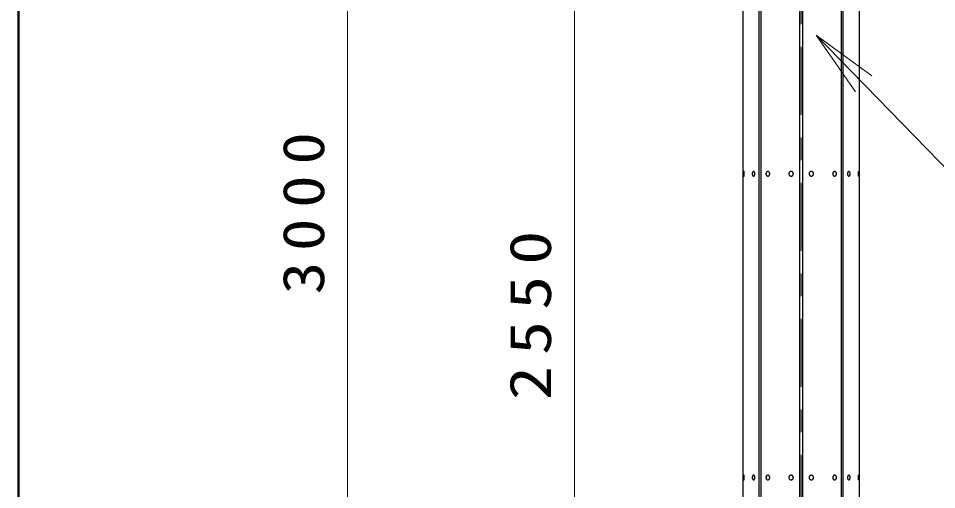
# Model space of a CAD drawing. Units: millimetres on the paper, scale 1:50. Extents: x -365 to 10, y -38 to 257.
# Drawn here: x -365 to -324.52, y 80 to 100.79 of the extents above; entities that cross this region are included whole.
import ezdxf

# ---------------------------------------------------------------- set-up
doc = ezdxf.new("R2010")
doc.units = ezdxf.units.MM
doc.linetypes.add('USER2', pattern=[6, 3, -1, 1, -1])
doc.layers.add('LY_1', color=7, linetype='Continuous', lineweight=25)
doc.layers.add('LY_2', color=7, linetype='Continuous', lineweight=13)
doc.styles.add('ＭＳ ゴシック', font='')
doc.styles.get('ＭＳ ゴシック').set_extended_font_data('MS Gothic')

msp = doc.modelspace()

# ---------------------------------------------------------------- linework, layer by layer
at = {"layer": 'LY_1', "linetype": 'USER2', "lineweight": 13}
msp.add_line((-330.491, 60.535), (-330.491, 125.657), dxfattribs=at)
at = {"layer": 'LY_1', "lineweight": 13}
for p, q in [((-350.491, 62.433), (-350.491, 122.433)), ((-340.491, 62.433), (-340.491, 113.433)), ((-329.835, 100.054), (-327.742, 97.904)), ((-329.835, 100.054), (-327.384, 98.252)), ((-328.101, 97.555), (-329.835, 100.054))]:
    msp.add_line(p, q, dxfattribs=at)
at = {"layer": 'LY_1'}
for p, q in [((-333.054, 65.433), (-333.054, 109.033)), ((-332.345, 65.433), (-332.345, 109.033)), ((-332.261, 65.433), (-332.261, 109.033)), ((-330.55, 65.433), (-330.55, 109.033)), ((-330.431, 109.033), (-330.431, 65.433)), ((-328.721, 65.433), (-328.721, 109.033)), ((-328.637, 65.433), (-328.637, 109.033)), ((-327.928, 65.433), (-327.928, 109.033))]:
    msp.add_line(p, q, dxfattribs=at)
at = {"layer": 'LY_1', "lineweight": 13}
msp.add_lwpolyline([(-329.835, 100.054), (-323.866, 93.92), (-286.911, 93.92)], dxfattribs=at)
at = {"layer": 'LY_1'}
for points in [[(-333.015, 94.035), (-333.016, 94.035), (-333.018, 94.034), (-333.019, 94.032), (-333.021, 94.029), (-333.022, 94.026), (-333.024, 94.022), (-333.025, 94.017), (-333.026, 94.011), (-333.027, 94.005), (-333.028, 93.999), (-333.029, 93.992), (-333.03, 93.984), (-333.03, 93.976), (-333.031, 93.968), (-333.031, 93.96), (-333.032, 93.951), (-333.032, 93.942), (-333.032, 93.933), (-333.032, 93.924), (-333.032, 93.915), (-333.031, 93.906), (-333.031, 93.898), (-333.03, 93.89), (-333.03, 93.882), (-333.029, 93.874), (-333.028, 93.867), (-333.027, 93.861), (-333.026, 93.855), (-333.025, 93.849), (-333.024, 93.844), (-333.022, 93.84), (-333.021, 93.837), (-333.019, 93.834), (-333.018, 93.832), (-333.016, 93.831), (-333.015, 93.831), (-333.014, 93.831), (-333.012, 93.832), (-333.011, 93.834), (-333.009, 93.837), (-333.008, 93.84), (-333.007, 93.844), (-333.005, 93.849), (-333.004, 93.855), (-333.003, 93.861), (-333.002, 93.867), (-333.001, 93.874), (-333, 93.882), (-333, 93.89), (-332.999, 93.898), (-332.999, 93.906), (-332.998, 93.915), (-332.998, 93.924), (-332.998, 93.933), (-332.998, 93.942), (-332.998, 93.951), (-332.999, 93.96), (-332.999, 93.968), (-333, 93.976), (-333, 93.984), (-333.001, 93.992), (-333.002, 93.999), (-333.003, 94.005), (-333.004, 94.011), (-333.005, 94.017), (-333.007, 94.022), (-333.008, 94.026), (-333.009, 94.029), (-333.011, 94.032), (-333.012, 94.034), (-333.014, 94.035)], [(-332.591, 94.035), (-332.596, 94.035), (-332.601, 94.034), (-332.606, 94.032), (-332.611, 94.029), (-332.615, 94.026), (-332.62, 94.022), (-332.624, 94.017), (-332.628, 94.011), (-332.632, 94.005), (-332.635, 93.999), (-332.639, 93.992), (-332.641, 93.984), (-332.644, 93.976), (-332.646, 93.968), (-332.647, 93.96), (-332.648, 93.951), (-332.649, 93.942), (-332.649, 93.933), (-332.649, 93.924), (-332.648, 93.915), (-332.647, 93.906), (-332.646, 93.898), (-332.644, 93.89), (-332.641, 93.882), (-332.639, 93.874), (-332.635, 93.867), (-332.632, 93.861), (-332.628, 93.855), (-332.624, 93.849), (-332.62, 93.844), (-332.615, 93.84), (-332.611, 93.837), (-332.606, 93.834), (-332.601, 93.832), (-332.596, 93.831), (-332.591, 93.831), (-332.585, 93.831), (-332.58, 93.832), (-332.575, 93.834), (-332.571, 93.837), (-332.566, 93.84), (-332.561, 93.844), (-332.557, 93.849), (-332.553, 93.855), (-332.549, 93.861), (-332.546, 93.867), (-332.543, 93.874), (-332.54, 93.882), (-332.538, 93.89), (-332.536, 93.898), (-332.534, 93.906), (-332.533, 93.915), (-332.532, 93.924), (-332.532, 93.933), (-332.532, 93.942), (-332.533, 93.951), (-332.534, 93.96), (-332.536, 93.968), (-332.538, 93.976), (-332.54, 93.984), (-332.543, 93.992), (-332.546, 93.999), (-332.549, 94.005), (-332.553, 94.011), (-332.557, 94.017), (-332.561, 94.022), (-332.566, 94.026), (-332.571, 94.029), (-332.575, 94.032), (-332.58, 94.034), (-332.585, 94.035)], [(-331.962, 94.035), (-331.969, 94.035), (-331.976, 94.034), (-331.983, 94.032), (-331.99, 94.029), (-331.997, 94.026), (-332.004, 94.022), (-332.01, 94.017), (-332.016, 94.011), (-332.021, 94.005), (-332.026, 93.999), (-332.031, 93.992), (-332.034, 93.984), (-332.038, 93.976), (-332.041, 93.968), (-332.043, 93.96), (-332.044, 93.951), (-332.045, 93.942), (-332.046, 93.933), (-332.045, 93.924), (-332.044, 93.915), (-332.043, 93.906), (-332.041, 93.898), (-332.038, 93.89), (-332.034, 93.882), (-332.031, 93.874), (-332.026, 93.867), (-332.021, 93.861), (-332.016, 93.855), (-332.01, 93.849), (-332.004, 93.844), (-331.997, 93.84), (-331.99, 93.837), (-331.983, 93.834), (-331.976, 93.832), (-331.969, 93.831), (-331.962, 93.831), (-331.954, 93.831), (-331.947, 93.832), (-331.94, 93.834), (-331.933, 93.837), (-331.926, 93.84), (-331.92, 93.844), (-331.914, 93.849), (-331.908, 93.855), (-331.902, 93.861), (-331.897, 93.867), (-331.893, 93.874), (-331.889, 93.882), (-331.886, 93.89), (-331.883, 93.898), (-331.881, 93.906), (-331.879, 93.915), (-331.878, 93.924), (-331.878, 93.933), (-331.878, 93.942), (-331.879, 93.951), (-331.881, 93.96), (-331.883, 93.968), (-331.886, 93.976), (-331.889, 93.984), (-331.893, 93.992), (-331.897, 93.999), (-331.902, 94.005), (-331.908, 94.011), (-331.914, 94.017), (-331.92, 94.022), (-331.926, 94.026), (-331.933, 94.029), (-331.94, 94.032), (-331.947, 94.034), (-331.954, 94.035)], [(-330.936, 94.035), (-330.945, 94.035), (-330.954, 94.034), (-330.962, 94.032), (-330.971, 94.029), (-330.979, 94.026), (-330.986, 94.022), (-330.994, 94.017), (-331.001, 94.011), (-331.007, 94.005), (-331.013, 93.999), (-331.018, 93.992), (-331.023, 93.984), (-331.027, 93.976), (-331.03, 93.968), (-331.033, 93.96), (-331.035, 93.951), (-331.036, 93.942), (-331.036, 93.933), (-331.036, 93.924), (-331.035, 93.915), (-331.033, 93.906), (-331.03, 93.898), (-331.027, 93.89), (-331.023, 93.882), (-331.018, 93.874), (-331.013, 93.867), (-331.007, 93.861), (-331.001, 93.855), (-330.994, 93.849), (-330.986, 93.844), (-330.979, 93.84), (-330.971, 93.837), (-330.962, 93.834), (-330.954, 93.832), (-330.945, 93.831), (-330.936, 93.831), (-330.928, 93.831), (-330.919, 93.832), (-330.911, 93.834), (-330.902, 93.837), (-330.894, 93.84), (-330.886, 93.844), (-330.879, 93.849), (-330.872, 93.855), (-330.866, 93.861), (-330.86, 93.867), (-330.855, 93.874), (-330.85, 93.882), (-330.846, 93.89), (-330.842, 93.898), (-330.84, 93.906), (-330.838, 93.915), (-330.837, 93.924), (-330.836, 93.933), (-330.837, 93.942), (-330.838, 93.951), (-330.84, 93.96), (-330.842, 93.968), (-330.846, 93.976), (-330.85, 93.984), (-330.855, 93.992), (-330.86, 93.999), (-330.866, 94.005), (-330.872, 94.011), (-330.879, 94.017), (-330.886, 94.022), (-330.894, 94.026), (-330.902, 94.029), (-330.911, 94.032), (-330.919, 94.034), (-330.928, 94.035)], [(-330.045, 94.035), (-330.054, 94.035), (-330.063, 94.034), (-330.071, 94.032), (-330.079, 94.029), (-330.087, 94.026), (-330.095, 94.022), (-330.103, 94.017), (-330.109, 94.011), (-330.116, 94.005), (-330.122, 93.999), (-330.127, 93.992), (-330.132, 93.984), (-330.136, 93.976), (-330.139, 93.968), (-330.142, 93.96), (-330.144, 93.951), (-330.145, 93.942), (-330.145, 93.933), (-330.145, 93.924), (-330.144, 93.915), (-330.142, 93.906), (-330.139, 93.898), (-330.136, 93.89), (-330.132, 93.882), (-330.127, 93.874), (-330.122, 93.867), (-330.116, 93.861), (-330.109, 93.855), (-330.103, 93.849), (-330.095, 93.844), (-330.087, 93.84), (-330.079, 93.837), (-330.071, 93.834), (-330.063, 93.832), (-330.054, 93.831), (-330.045, 93.831), (-330.036, 93.831), (-330.028, 93.832), (-330.019, 93.834), (-330.011, 93.837), (-330.003, 93.84), (-329.995, 93.844), (-329.988, 93.849), (-329.981, 93.855), (-329.974, 93.861), (-329.969, 93.867), (-329.963, 93.874), (-329.959, 93.882), (-329.955, 93.89), (-329.951, 93.898), (-329.949, 93.906), (-329.947, 93.915), (-329.946, 93.924), (-329.945, 93.933), (-329.946, 93.942), (-329.947, 93.951), (-329.949, 93.96), (-329.951, 93.968), (-329.955, 93.976), (-329.959, 93.984), (-329.963, 93.992), (-329.969, 93.999), (-329.974, 94.005), (-329.981, 94.011), (-329.988, 94.017), (-329.995, 94.022), (-330.003, 94.026), (-330.011, 94.029), (-330.019, 94.032), (-330.028, 94.034), (-330.036, 94.035)], [(-329.02, 94.035), (-329.027, 94.035), (-329.034, 94.034), (-329.042, 94.032), (-329.049, 94.029), (-329.055, 94.026), (-329.062, 94.022), (-329.068, 94.017), (-329.074, 94.011), (-329.079, 94.005), (-329.084, 93.999), (-329.089, 93.992), (-329.093, 93.984), (-329.096, 93.976), (-329.099, 93.968), (-329.101, 93.96), (-329.103, 93.951), (-329.104, 93.942), (-329.104, 93.933), (-329.104, 93.924), (-329.103, 93.915), (-329.101, 93.906), (-329.099, 93.898), (-329.096, 93.89), (-329.093, 93.882), (-329.089, 93.874), (-329.084, 93.867), (-329.079, 93.861), (-329.074, 93.855), (-329.068, 93.849), (-329.062, 93.844), (-329.055, 93.84), (-329.049, 93.837), (-329.042, 93.834), (-329.034, 93.832), (-329.027, 93.831), (-329.02, 93.831), (-329.013, 93.831), (-329.005, 93.832), (-328.998, 93.834), (-328.991, 93.837), (-328.984, 93.84), (-328.978, 93.844), (-328.972, 93.849), (-328.966, 93.855), (-328.96, 93.861), (-328.956, 93.867), (-328.951, 93.874), (-328.947, 93.882), (-328.944, 93.89), (-328.941, 93.898), (-328.939, 93.906), (-328.937, 93.915), (-328.936, 93.924), (-328.936, 93.933), (-328.936, 93.942), (-328.937, 93.951), (-328.939, 93.96), (-328.941, 93.968), (-328.944, 93.976), (-328.947, 93.984), (-328.951, 93.992), (-328.956, 93.999), (-328.96, 94.005), (-328.966, 94.011), (-328.972, 94.017), (-328.978, 94.022), (-328.984, 94.026), (-328.991, 94.029), (-328.998, 94.032), (-329.005, 94.034), (-329.013, 94.035)], [(-328.391, 94.035), (-328.396, 94.035), (-328.401, 94.034), (-328.406, 94.032), (-328.411, 94.029), (-328.416, 94.026), (-328.42, 94.022), (-328.425, 94.017), (-328.429, 94.011), (-328.432, 94.005), (-328.436, 93.999), (-328.439, 93.992), (-328.442, 93.984), (-328.444, 93.976), (-328.446, 93.968), (-328.447, 93.96), (-328.449, 93.951), (-328.449, 93.942), (-328.449, 93.933), (-328.449, 93.924), (-328.449, 93.915), (-328.447, 93.906), (-328.446, 93.898), (-328.444, 93.89), (-328.442, 93.882), (-328.439, 93.874), (-328.436, 93.867), (-328.432, 93.861), (-328.429, 93.855), (-328.425, 93.849), (-328.42, 93.844), (-328.416, 93.84), (-328.411, 93.837), (-328.406, 93.834), (-328.401, 93.832), (-328.396, 93.831), (-328.391, 93.831), (-328.386, 93.831), (-328.381, 93.832), (-328.376, 93.834), (-328.371, 93.837), (-328.366, 93.84), (-328.362, 93.844), (-328.357, 93.849), (-328.353, 93.855), (-328.35, 93.861), (-328.346, 93.867), (-328.343, 93.874), (-328.34, 93.882), (-328.338, 93.89), (-328.336, 93.898), (-328.334, 93.906), (-328.333, 93.915), (-328.333, 93.924), (-328.332, 93.933), (-328.333, 93.942), (-328.333, 93.951), (-328.334, 93.96), (-328.336, 93.968), (-328.338, 93.976), (-328.34, 93.984), (-328.343, 93.992), (-328.346, 93.999), (-328.35, 94.005), (-328.353, 94.011), (-328.357, 94.017), (-328.362, 94.022), (-328.366, 94.026), (-328.371, 94.029), (-328.376, 94.032), (-328.381, 94.034), (-328.386, 94.035)], [(-327.967, 94.035), (-327.968, 94.035), (-327.969, 94.034), (-327.971, 94.032), (-327.972, 94.029), (-327.974, 94.026), (-327.975, 94.022), (-327.976, 94.017), (-327.977, 94.011), (-327.979, 94.005), (-327.98, 93.999), (-327.98, 93.992), (-327.981, 93.984), (-327.982, 93.976), (-327.983, 93.968), (-327.983, 93.96), (-327.983, 93.951), (-327.983, 93.942), (-327.984, 93.933), (-327.983, 93.924), (-327.983, 93.915), (-327.983, 93.906), (-327.983, 93.898), (-327.982, 93.89), (-327.981, 93.882), (-327.98, 93.874), (-327.98, 93.867), (-327.979, 93.861), (-327.977, 93.855), (-327.976, 93.849), (-327.975, 93.844), (-327.974, 93.84), (-327.972, 93.837), (-327.971, 93.834), (-327.969, 93.832), (-327.968, 93.831), (-327.967, 93.831), (-327.965, 93.831), (-327.964, 93.832), (-327.962, 93.834), (-327.961, 93.837), (-327.959, 93.84), (-327.958, 93.844), (-327.957, 93.849), (-327.956, 93.855), (-327.955, 93.861), (-327.954, 93.867), (-327.953, 93.874), (-327.952, 93.882), (-327.951, 93.89), (-327.951, 93.898), (-327.95, 93.906), (-327.95, 93.915), (-327.95, 93.924), (-327.95, 93.933), (-327.95, 93.942), (-327.95, 93.951), (-327.95, 93.96), (-327.951, 93.968), (-327.951, 93.976), (-327.952, 93.984), (-327.953, 93.992), (-327.954, 93.999), (-327.955, 94.005), (-327.956, 94.011), (-327.957, 94.017), (-327.958, 94.022), (-327.959, 94.026), (-327.961, 94.029), (-327.962, 94.032), (-327.964, 94.034), (-327.965, 94.035)], [(-333.015, 80.635), (-333.016, 80.635), (-333.018, 80.634), (-333.019, 80.632), (-333.021, 80.629), (-333.022, 80.626), (-333.024, 80.622), (-333.025, 80.617), (-333.026, 80.611), (-333.027, 80.605), (-333.028, 80.599), (-333.029, 80.592), (-333.03, 80.584), (-333.03, 80.576), (-333.031, 80.568), (-333.031, 80.56), (-333.032, 80.551), (-333.032, 80.542), (-333.032, 80.533), (-333.032, 80.524), (-333.032, 80.515), (-333.031, 80.506), (-333.031, 80.498), (-333.03, 80.49), (-333.03, 80.482), (-333.029, 80.474), (-333.028, 80.467), (-333.027, 80.461), (-333.026, 80.455), (-333.025, 80.449), (-333.024, 80.444), (-333.022, 80.44), (-333.021, 80.437), (-333.019, 80.434), (-333.018, 80.432), (-333.016, 80.431), (-333.015, 80.431), (-333.014, 80.431), (-333.012, 80.432), (-333.011, 80.434), (-333.009, 80.437), (-333.008, 80.44), (-333.007, 80.444), (-333.005, 80.449), (-333.004, 80.455), (-333.003, 80.461), (-333.002, 80.467), (-333.001, 80.474), (-333, 80.482), (-333, 80.49), (-332.999, 80.498), (-332.999, 80.506), (-332.998, 80.515), (-332.998, 80.524), (-332.998, 80.533), (-332.998, 80.542), (-332.998, 80.551), (-332.999, 80.56), (-332.999, 80.568), (-333, 80.576), (-333, 80.584), (-333.001, 80.592), (-333.002, 80.599), (-333.003, 80.605), (-333.004, 80.611), (-333.005, 80.617), (-333.007, 80.622), (-333.008, 80.626), (-333.009, 80.629), (-333.011, 80.632), (-333.012, 80.634), (-333.014, 80.635)], [(-332.591, 80.635), (-332.596, 80.635), (-332.601, 80.634), (-332.606, 80.632), (-332.611, 80.629), (-332.615, 80.626), (-332.62, 80.622), (-332.624, 80.617), (-332.628, 80.611), (-332.632, 80.605), (-332.635, 80.599), (-332.639, 80.592), (-332.641, 80.584), (-332.644, 80.576), (-332.646, 80.568), (-332.647, 80.56), (-332.648, 80.551), (-332.649, 80.542), (-332.649, 80.533), (-332.649, 80.524), (-332.648, 80.515), (-332.647, 80.506), (-332.646, 80.498), (-332.644, 80.49), (-332.641, 80.482), (-332.639, 80.474), (-332.635, 80.467), (-332.632, 80.461), (-332.628, 80.455), (-332.624, 80.449), (-332.62, 80.444), (-332.615, 80.44), (-332.611, 80.437), (-332.606, 80.434), (-332.601, 80.432), (-332.596, 80.431), (-332.591, 80.431), (-332.585, 80.431), (-332.58, 80.432), (-332.575, 80.434), (-332.571, 80.437), (-332.566, 80.44), (-332.561, 80.444), (-332.557, 80.449), (-332.553, 80.455), (-332.549, 80.461), (-332.546, 80.467), (-332.543, 80.474), (-332.54, 80.482), (-332.538, 80.49), (-332.536, 80.498), (-332.534, 80.506), (-332.533, 80.515), (-332.532, 80.524), (-332.532, 80.533), (-332.532, 80.542), (-332.533, 80.551), (-332.534, 80.56), (-332.536, 80.568), (-332.538, 80.576), (-332.54, 80.584), (-332.543, 80.592), (-332.546, 80.599), (-332.549, 80.605), (-332.553, 80.611), (-332.557, 80.617), (-332.561, 80.622), (-332.566, 80.626), (-332.571, 80.629), (-332.575, 80.632), (-332.58, 80.634), (-332.585, 80.635)], [(-331.962, 80.635), (-331.969, 80.635), (-331.976, 80.634), (-331.983, 80.632), (-331.99, 80.629), (-331.997, 80.626), (-332.004, 80.622), (-332.01, 80.617), (-332.016, 80.611), (-332.021, 80.605), (-332.026, 80.599), (-332.031, 80.592), (-332.034, 80.584), (-332.038, 80.576), (-332.041, 80.568), (-332.043, 80.56), (-332.044, 80.551), (-332.045, 80.542), (-332.046, 80.533), (-332.045, 80.524), (-332.044, 80.515), (-332.043, 80.506), (-332.041, 80.498), (-332.038, 80.49), (-332.034, 80.482), (-332.031, 80.474), (-332.026, 80.467), (-332.021, 80.461), (-332.016, 80.455), (-332.01, 80.449), (-332.004, 80.444), (-331.997, 80.44), (-331.99, 80.437), (-331.983, 80.434), (-331.976, 80.432), (-331.969, 80.431), (-331.962, 80.431), (-331.954, 80.431), (-331.947, 80.432), (-331.94, 80.434), (-331.933, 80.437), (-331.926, 80.44), (-331.92, 80.444), (-331.914, 80.449), (-331.908, 80.455), (-331.902, 80.461), (-331.897, 80.467), (-331.893, 80.474), (-331.889, 80.482), (-331.886, 80.49), (-331.883, 80.498), (-331.881, 80.506), (-331.879, 80.515), (-331.878, 80.524), (-331.878, 80.533), (-331.878, 80.542), (-331.879, 80.551), (-331.881, 80.56), (-331.883, 80.568), (-331.886, 80.576), (-331.889, 80.584), (-331.893, 80.592), (-331.897, 80.599), (-331.902, 80.605), (-331.908, 80.611), (-331.914, 80.617), (-331.92, 80.622), (-331.926, 80.626), (-331.933, 80.629), (-331.94, 80.632), (-331.947, 80.634), (-331.954, 80.635)], [(-330.936, 80.635), (-330.945, 80.635), (-330.954, 80.634), (-330.962, 80.632), (-330.971, 80.629), (-330.979, 80.626), (-330.986, 80.622), (-330.994, 80.617), (-331.001, 80.611), (-331.007, 80.605), (-331.013, 80.599), (-331.018, 80.592), (-331.023, 80.584), (-331.027, 80.576), (-331.03, 80.568), (-331.033, 80.56), (-331.035, 80.551), (-331.036, 80.542), (-331.036, 80.533), (-331.036, 80.524), (-331.035, 80.515), (-331.033, 80.506), (-331.03, 80.498), (-331.027, 80.49), (-331.023, 80.482), (-331.018, 80.474), (-331.013, 80.467), (-331.007, 80.461), (-331.001, 80.455), (-330.994, 80.449), (-330.986, 80.444), (-330.979, 80.44), (-330.971, 80.437), (-330.962, 80.434), (-330.954, 80.432), (-330.945, 80.431), (-330.936, 80.431), (-330.928, 80.431), (-330.919, 80.432), (-330.911, 80.434), (-330.902, 80.437), (-330.894, 80.44), (-330.886, 80.444), (-330.879, 80.449), (-330.872, 80.455), (-330.866, 80.461), (-330.86, 80.467), (-330.855, 80.474), (-330.85, 80.482), (-330.846, 80.49), (-330.842, 80.498), (-330.84, 80.506), (-330.838, 80.515), (-330.837, 80.524), (-330.836, 80.533), (-330.837, 80.542), (-330.838, 80.551), (-330.84, 80.56), (-330.842, 80.568), (-330.846, 80.576), (-330.85, 80.584), (-330.855, 80.592), (-330.86, 80.599), (-330.866, 80.605), (-330.872, 80.611), (-330.879, 80.617), (-330.886, 80.622), (-330.894, 80.626), (-330.902, 80.629), (-330.911, 80.632), (-330.919, 80.634), (-330.928, 80.635)], [(-330.045, 80.635), (-330.054, 80.635), (-330.063, 80.634), (-330.071, 80.632), (-330.079, 80.629), (-330.087, 80.626), (-330.095, 80.622), (-330.103, 80.617), (-330.109, 80.611), (-330.116, 80.605), (-330.122, 80.599), (-330.127, 80.592), (-330.132, 80.584), (-330.136, 80.576), (-330.139, 80.568), (-330.142, 80.56), (-330.144, 80.551), (-330.145, 80.542), (-330.145, 80.533), (-330.145, 80.524), (-330.144, 80.515), (-330.142, 80.506), (-330.139, 80.498), (-330.136, 80.49), (-330.132, 80.482), (-330.127, 80.474), (-330.122, 80.467), (-330.116, 80.461), (-330.109, 80.455), (-330.103, 80.449), (-330.095, 80.444), (-330.087, 80.44), (-330.079, 80.437), (-330.071, 80.434), (-330.063, 80.432), (-330.054, 80.431), (-330.045, 80.431), (-330.036, 80.431), (-330.028, 80.432), (-330.019, 80.434), (-330.011, 80.437), (-330.003, 80.44), (-329.995, 80.444), (-329.988, 80.449), (-329.981, 80.455), (-329.974, 80.461), (-329.969, 80.467), (-329.963, 80.474), (-329.959, 80.482), (-329.955, 80.49), (-329.951, 80.498), (-329.949, 80.506), (-329.947, 80.515), (-329.946, 80.524), (-329.945, 80.533), (-329.946, 80.542), (-329.947, 80.551), (-329.949, 80.56), (-329.951, 80.568), (-329.955, 80.576), (-329.959, 80.584), (-329.963, 80.592), (-329.969, 80.599), (-329.974, 80.605), (-329.981, 80.611), (-329.988, 80.617), (-329.995, 80.622), (-330.003, 80.626), (-330.011, 80.629), (-330.019, 80.632), (-330.028, 80.634), (-330.036, 80.635)], [(-329.02, 80.635), (-329.027, 80.635), (-329.034, 80.634), (-329.042, 80.632), (-329.049, 80.629), (-329.055, 80.626), (-329.062, 80.622), (-329.068, 80.617), (-329.074, 80.611), (-329.079, 80.605), (-329.084, 80.599), (-329.089, 80.592), (-329.093, 80.584), (-329.096, 80.576), (-329.099, 80.568), (-329.101, 80.56), (-329.103, 80.551), (-329.104, 80.542), (-329.104, 80.533), (-329.104, 80.524), (-329.103, 80.515), (-329.101, 80.506), (-329.099, 80.498), (-329.096, 80.49), (-329.093, 80.482), (-329.089, 80.474), (-329.084, 80.467), (-329.079, 80.461), (-329.074, 80.455), (-329.068, 80.449), (-329.062, 80.444), (-329.055, 80.44), (-329.049, 80.437), (-329.042, 80.434), (-329.034, 80.432), (-329.027, 80.431), (-329.02, 80.431), (-329.013, 80.431), (-329.005, 80.432), (-328.998, 80.434), (-328.991, 80.437), (-328.984, 80.44), (-328.978, 80.444), (-328.972, 80.449), (-328.966, 80.455), (-328.96, 80.461), (-328.956, 80.467), (-328.951, 80.474), (-328.947, 80.482), (-328.944, 80.49), (-328.941, 80.498), (-328.939, 80.506), (-328.937, 80.515), (-328.936, 80.524), (-328.936, 80.533), (-328.936, 80.542), (-328.937, 80.551), (-328.939, 80.56), (-328.941, 80.568), (-328.944, 80.576), (-328.947, 80.584), (-328.951, 80.592), (-328.956, 80.599), (-328.96, 80.605), (-328.966, 80.611), (-328.972, 80.617), (-328.978, 80.622), (-328.984, 80.626), (-328.991, 80.629), (-328.998, 80.632), (-329.005, 80.634), (-329.013, 80.635)], [(-328.391, 80.635), (-328.396, 80.635), (-328.401, 80.634), (-328.406, 80.632), (-328.411, 80.629), (-328.416, 80.626), (-328.42, 80.622), (-328.425, 80.617), (-328.429, 80.611), (-328.432, 80.605), (-328.436, 80.599), (-328.439, 80.592), (-328.442, 80.584), (-328.444, 80.576), (-328.446, 80.568), (-328.447, 80.56), (-328.449, 80.551), (-328.449, 80.542), (-328.449, 80.533), (-328.449, 80.524), (-328.449, 80.515), (-328.447, 80.506), (-328.446, 80.498), (-328.444, 80.49), (-328.442, 80.482), (-328.439, 80.474), (-328.436, 80.467), (-328.432, 80.461), (-328.429, 80.455), (-328.425, 80.449), (-328.42, 80.444), (-328.416, 80.44), (-328.411, 80.437), (-328.406, 80.434), (-328.401, 80.432), (-328.396, 80.431), (-328.391, 80.431), (-328.386, 80.431), (-328.381, 80.432), (-328.376, 80.434), (-328.371, 80.437), (-328.366, 80.44), (-328.362, 80.444), (-328.357, 80.449), (-328.353, 80.455), (-328.35, 80.461), (-328.346, 80.467), (-328.343, 80.474), (-328.34, 80.482), (-328.338, 80.49), (-328.336, 80.498), (-328.334, 80.506), (-328.333, 80.515), (-328.333, 80.524), (-328.332, 80.533), (-328.333, 80.542), (-328.333, 80.551), (-328.334, 80.56), (-328.336, 80.568), (-328.338, 80.576), (-328.34, 80.584), (-328.343, 80.592), (-328.346, 80.599), (-328.35, 80.605), (-328.353, 80.611), (-328.357, 80.617), (-328.362, 80.622), (-328.366, 80.626), (-328.371, 80.629), (-328.376, 80.632), (-328.381, 80.634), (-328.386, 80.635)], [(-327.967, 80.635), (-327.968, 80.635), (-327.969, 80.634), (-327.971, 80.632), (-327.972, 80.629), (-327.974, 80.626), (-327.975, 80.622), (-327.976, 80.617), (-327.977, 80.611), (-327.979, 80.605), (-327.98, 80.599), (-327.98, 80.592), (-327.981, 80.584), (-327.982, 80.576), (-327.983, 80.568), (-327.983, 80.56), (-327.983, 80.551), (-327.983, 80.542), (-327.984, 80.533), (-327.983, 80.524), (-327.983, 80.515), (-327.983, 80.506), (-327.983, 80.498), (-327.982, 80.49), (-327.981, 80.482), (-327.98, 80.474), (-327.98, 80.467), (-327.979, 80.461), (-327.977, 80.455), (-327.976, 80.449), (-327.975, 80.444), (-327.974, 80.44), (-327.972, 80.437), (-327.971, 80.434), (-327.969, 80.432), (-327.968, 80.431), (-327.967, 80.431), (-327.965, 80.431), (-327.964, 80.432), (-327.962, 80.434), (-327.961, 80.437), (-327.959, 80.44), (-327.958, 80.444), (-327.957, 80.449), (-327.956, 80.455), (-327.955, 80.461), (-327.954, 80.467), (-327.953, 80.474), (-327.952, 80.482), (-327.951, 80.49), (-327.951, 80.498), (-327.95, 80.506), (-327.95, 80.515), (-327.95, 80.524), (-327.95, 80.533), (-327.95, 80.542), (-327.95, 80.551), (-327.95, 80.56), (-327.951, 80.568), (-327.951, 80.576), (-327.952, 80.584), (-327.953, 80.592), (-327.954, 80.599), (-327.955, 80.605), (-327.956, 80.611), (-327.957, 80.617), (-327.958, 80.622), (-327.959, 80.626), (-327.961, 80.629), (-327.962, 80.632), (-327.964, 80.634), (-327.965, 80.635)]]:
    msp.add_lwpolyline(points, close=True, dxfattribs=at)
at = {"layer": 'LY_2', "lineweight": 50}
msp.add_line((-365, 257), (-365, 0), dxfattribs=at)

# ---------------------------------------------------------------- texts
at = {"layer": 'LY_1', "char_height": 1.833, "attachment_point": 8, "rotation": 90, "style": 'ＭＳ ゴシック'}
for s, insert in [('\\T1.33;\\W1.15;3000', (-351.491, 92.433)), ('\\T1.33;\\W1.2;2550', (-341.491, 87.933))]:
    msp.add_mtext(s, dxfattribs=dict(at, insert=insert))

doc.saveas('drawing.dxf')
